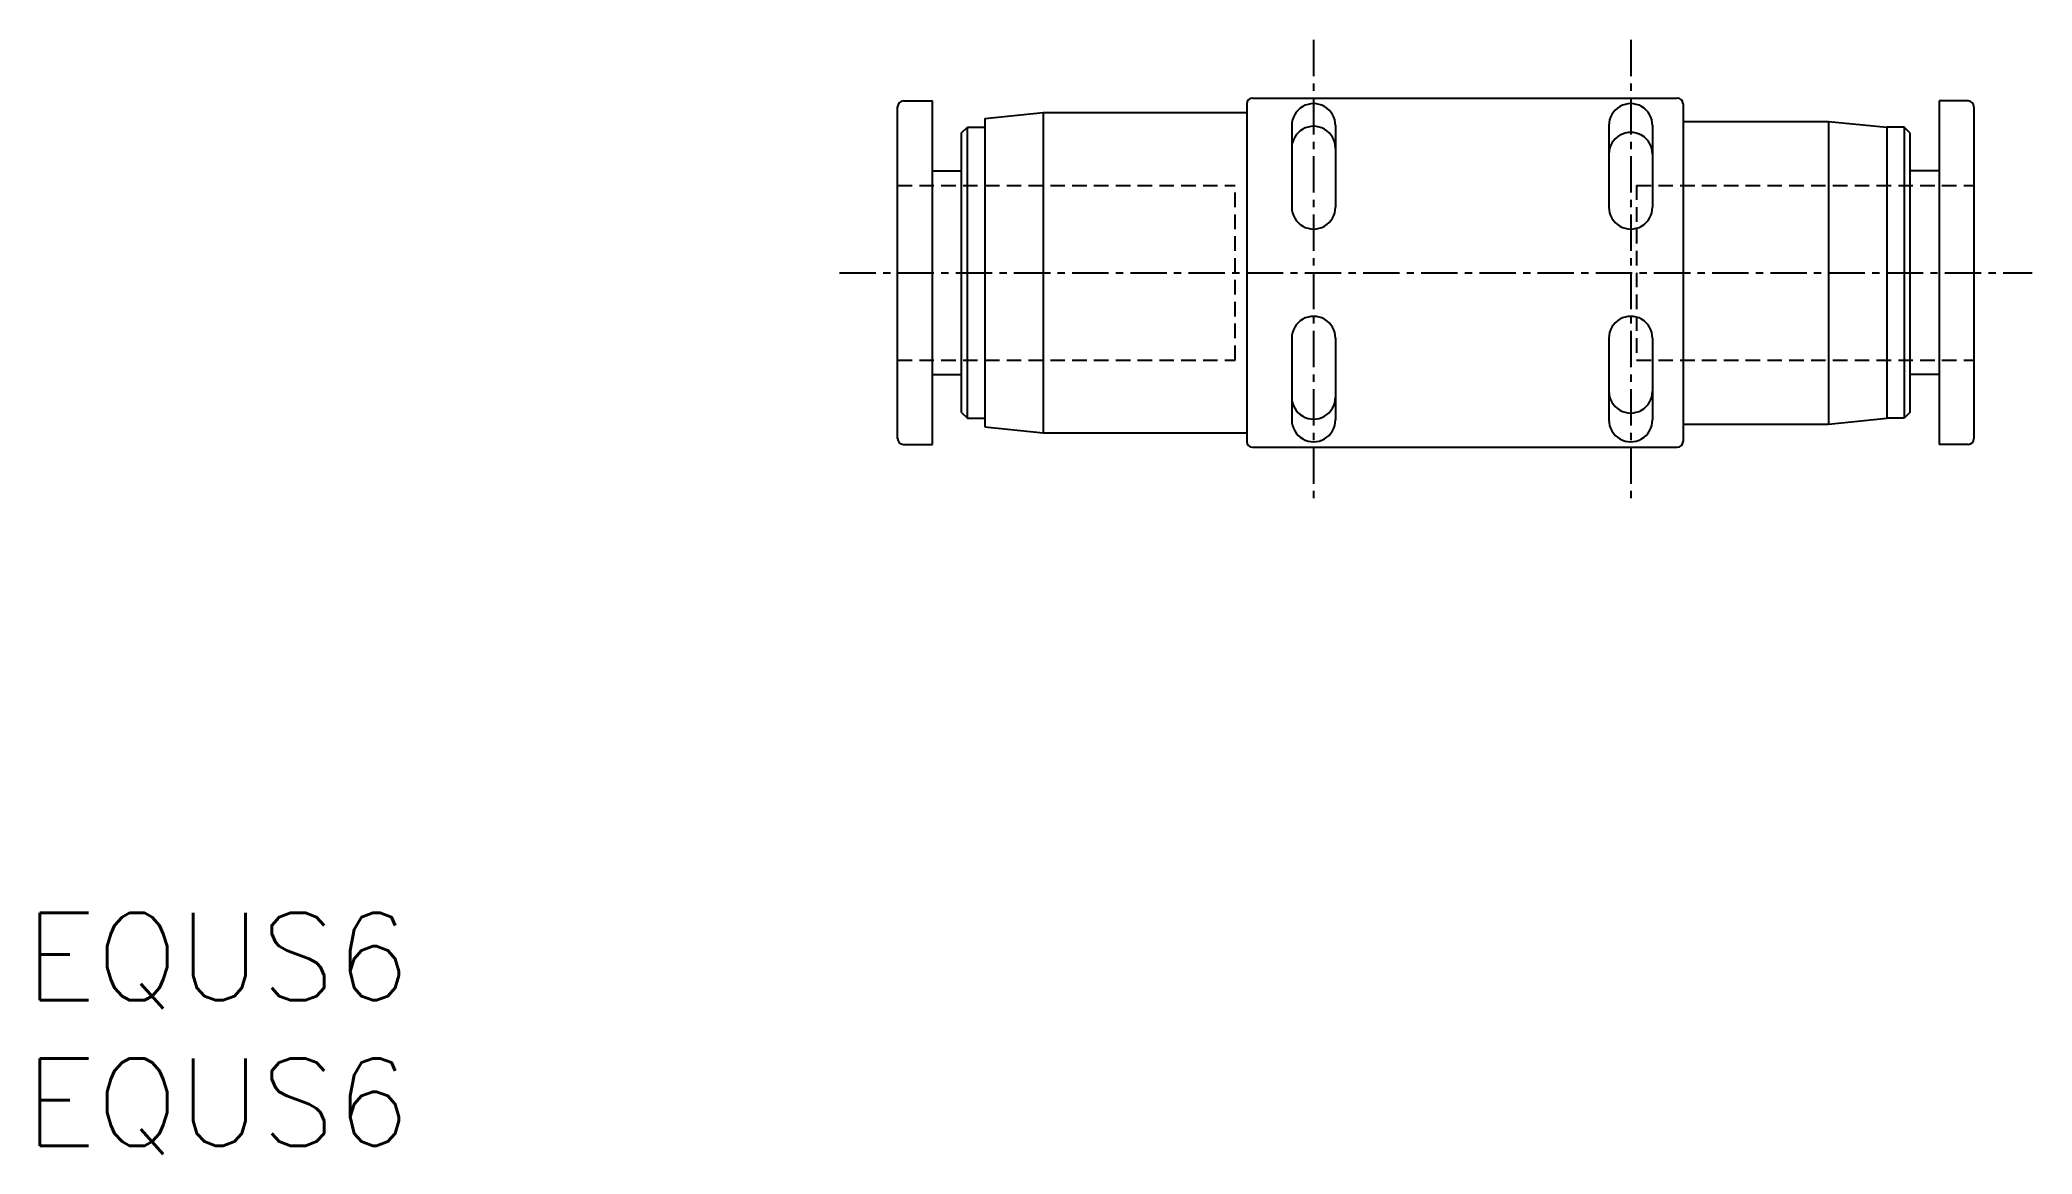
# Model space of a CAD drawing. Extents: x 0.5 to 69, y -0.3 to 38.
import ezdxf

# ---------------------------------------------------------------- set-up
doc = ezdxf.new("R2010")
doc.units = 0
doc.linetypes.add('CENTER', pattern=[2, 1.25, -0.25, 0.25, -0.25])
doc.linetypes.add('DASHED', pattern=[0.75, 0.5, -0.25])
doc.layers.get('0').update_dxf_attribs({"linetype": 'CONTINUOUS'})
doc.layers.add('CENTER', color=1, linetype='CENTER')
doc.styles.get("Standard").update_dxf_attribs({"font": 'txt.shx'})

# ---------------------------------------------------------------- blocks, each defined once
blk = doc.blocks.new('*U8')
at = {"color": 7, "linetype": 'CONTINUOUS'}
blk.add_text('EQUS6', height=3, dxfattribs=at).set_placement((0, 0))
blk = doc.blocks.new('*U9')
at = {"color": 7, "linetype": 'CONTINUOUS'}
blk.add_text('EQUS6', height=3, dxfattribs=at).set_placement((0, 5))

msp = doc.modelspace()

# ---------------------------------------------------------------- linework, layer by layer
at = {"color": 7, "linetype": 'CONTINUOUS'}
for p, q in [((30, 24.3), (30, 35.7)), ((30.2, 35.9), (31.2, 35.9)), ((31.2, 24.1), (31.2, 35.9)), ((42, 35.8), (42, 24.2)), ((42.2, 36), (56.8, 36)), ((57, 35.8), (57, 24.2)), ((65.8, 35.9), (65.8, 24.1)), ((66.8, 35.9), (65.8, 35.9)), ((67, 35.7), (67, 24.3)), ((32.2, 34.8), (32.4, 35)), ((32.4, 35), (33, 35)), ((32.4, 25), (32.4, 35)), ((33, 35.3), (35, 35.5)), ((33, 35.3), (33, 24.7)), ((35, 35.5), (42, 35.5)), ((35, 35.5), (35, 24.5)), ((43.55, 35.059), (43.55, 32.25)), ((45.05, 35.059), (45.05, 32.25)), ((54.45, 35.059), (54.45, 32.25)), ((55.95, 35.059), (55.95, 32.25)), ((57, 35.2), (62, 35.2)), ((62, 35.2), (64, 35)), ((62, 35.2), (62, 24.8)), ((64, 35), (64, 25)), ((64.6, 35), (64, 35)), ((64.6, 35), (64.6, 25)), ((64.8, 34.8), (64.6, 35)), ((32.2, 25.2), (32.2, 34.8)), ((64.8, 34.8), (64.8, 25.2)), ((31.2, 33.5), (32.2, 33.5)), ((65.8, 33.5), (64.8, 33.5)), ((43.55, 27.75), (43.55, 24.941)), ((45.05, 27.75), (45.05, 24.941)), ((54.45, 27.75), (54.45, 24.941)), ((55.95, 27.75), (55.95, 24.941)), ((31.2, 26.5), (32.2, 26.5)), ((65.8, 26.5), (64.8, 26.5)), ((32.2, 25.2), (32.4, 25)), ((32.4, 25), (33, 25)), ((33, 24.7), (35, 24.5)), ((57, 24.8), (62, 24.8)), ((62, 24.8), (64, 25)), ((64.6, 25), (64, 25)), ((64.8, 25.2), (64.6, 25)), ((30.2, 24.1), (31.2, 24.1)), ((35, 24.5), (42, 24.5)), ((42.2, 24), (56.8, 24)), ((66.8, 24.1), (65.8, 24.1))]:
    msp.add_line(p, q, dxfattribs=at)
at = {"color": 3, "linetype": 'DASHED'}
for p, q in [((30, 33), (41.6, 33)), ((41.6, 27), (41.6, 33)), ((55.4, 33), (55.4, 27)), ((55.4, 33), (67, 33)), ((30, 27), (41.6, 27)), ((55.4, 27), (67, 27))]:
    msp.add_line(p, q, dxfattribs=at)
at = {"color": 7, "linetype": 'CONTINUOUS'}
for centre, radius, start, end in [((30.2, 35.7), 0.2, 90, 180), ((42.2, 35.8), 0.2, 90, 180), ((44.3, 35.059), 0.75, 0, 180.00001), ((55.2, 35.059), 0.75, 0, 180.00001), ((56.8, 35.8), 0.2, 0, 90), ((66.8, 35.7), 0.2, 0, 90), ((44.3, 34.281), 0.75, 0, 180.00001), ((55.2, 34.072), 0.75, 0, 180.00001), ((44.3, 32.25), 0.75, 179.99999, 0.00001), ((55.2, 32.25), 0.75, 179.99999, 0.00001), ((44.3, 27.75), 0.75, 0, 180.00001), ((55.2, 27.75), 0.75, 0, 180.00001), ((44.3, 25.719), 0.75, 179.99999, 0.00001), ((55.2, 25.928), 0.75, 179.99999, 0.00001), ((44.3, 24.941), 0.75, 179.99999, 0.00001), ((55.2, 24.941), 0.75, 179.99999, 0.00001), ((30.2, 24.3), 0.2, 180, 270), ((42.2, 24.2), 0.2, 180, 270), ((56.8, 24.2), 0.2, 270, 0), ((66.8, 24.3), 0.2, 270, 0)]:
    msp.add_arc(centre, radius, start, end, dxfattribs=at)
for p in [(30, 30), (67, 30)]:
    msp.add_point(p, dxfattribs=at)
at = {"layer": 'CENTER', "color": 1, "linetype": 'CENTER'}
for p, q in [((44.3, 38), (44.3, 22)), ((55.2, 38), (55.2, 22)), ((28, 30), (69, 30))]:
    msp.add_line(p, q, dxfattribs=at)

# ---------------------------------------------------------------- block references
at = {"color": 7, "linetype": 'CONTINUOUS'}
for name in ['*U9', '*U8']:
    msp.add_blockref(name, (0, 0), dxfattribs=at)

doc.saveas('drawing.dxf')
